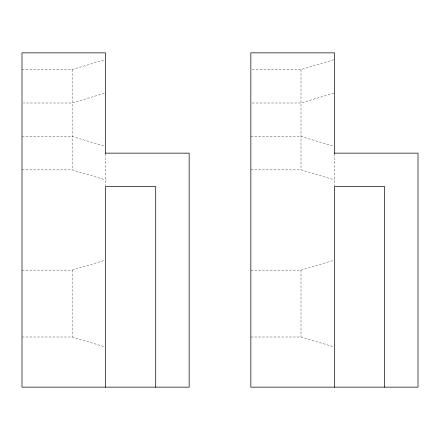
<?xml version="1.0" encoding="UTF-8"?>
<svg xmlns="http://www.w3.org/2000/svg" width="440" height="440" viewBox="0 0 440 440"><rect width="100%" height="100%" fill="white"/><g stroke="black" fill="none" stroke-linecap="round" stroke-linejoin="round"><path stroke-width="0.33" stroke-dasharray="2.2 1.65" d="M22 69.57L72.144 69.57L104.264 59.934M104.264 93.363L72.144 102.999L23.375 102.999M252.225 69.57L300.999 69.57L333.773 59.736M333.773 93.165L300.999 102.999L250.855 102.999M22 270.144L72.144 270.144L104.264 260.507M250.855 270.144L300.999 270.144L333.773 260.31M22 136.428L72.144 136.428L104.264 146.064M250.855 136.428L300.999 136.428L333.773 146.256M22 169.857L72.144 169.857L105.573 179.883M250.855 169.857L300.999 169.857L334.428 179.883M22 337.002L72.144 337.002L104.264 346.638M250.855 337.002L300.999 337.002L333.773 346.836M334.428 153.758L334.428 186.082M300.999 69.57L300.999 169.857M300.999 270.144L300.999 337.002M105.573 153.758L105.573 186.082M72.144 69.57L72.144 169.857M72.144 270.144L72.144 337.002"/><path stroke-width="0.66" d="M105.573 153.142L189.145 153.142L189.145 387.145L22 387.145L22 52.855L105.573 52.855L105.573 153.571M334.428 153.142L418 153.142L418 387.145L250.855 387.145L250.855 52.855L334.428 52.855L334.428 153.571M384.571 387.145L384.571 186.571L334.428 186.571L334.428 387.145M155.716 387.145L155.716 186.571L105.573 186.571L105.573 387.145"/></g></svg>
